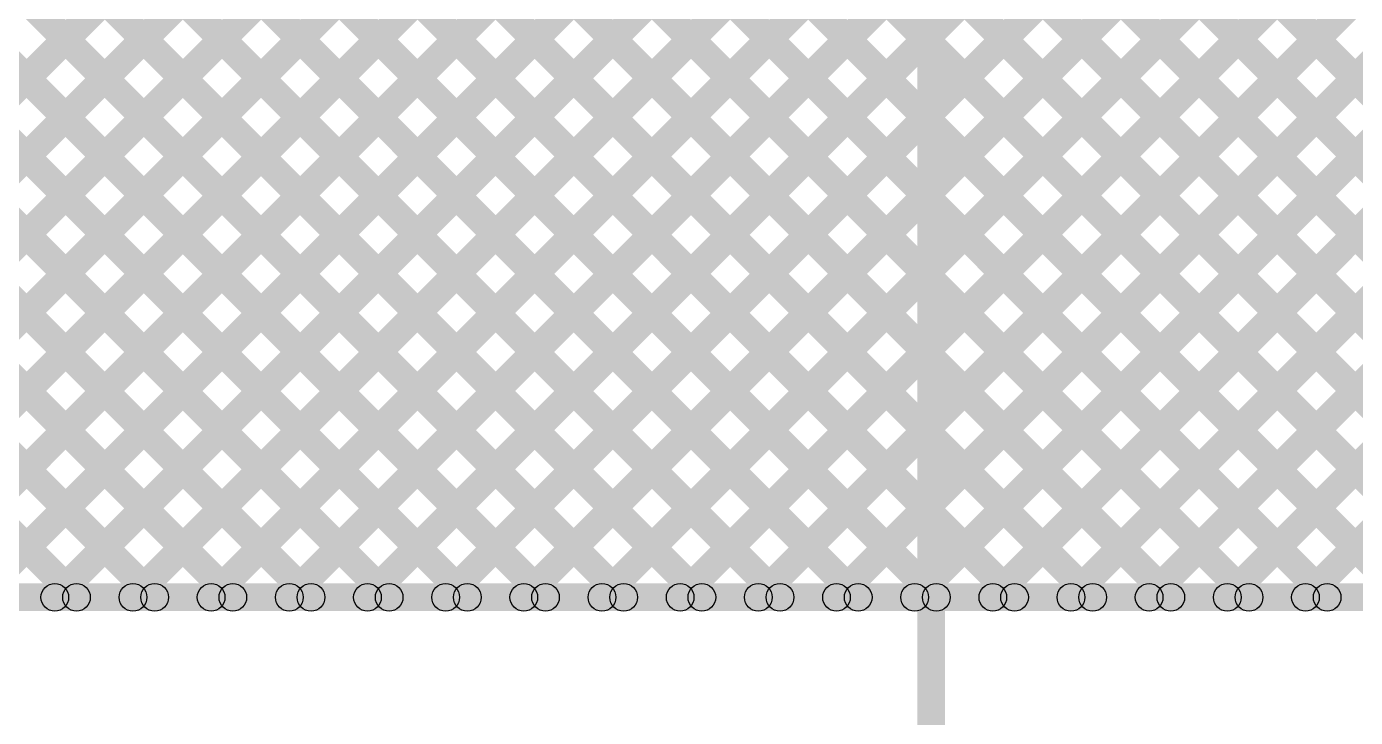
# Model space of a CAD drawing. Header units: millimetres. Extents: x -0.22 to 4.11, y -0.25 to 2.01.
# Drawn here: x 1.8817 to 2.3625, y 0.1666 to 0.4166 of the extents above; entities that cross this region are included whole.
import ezdxf

# ---------------------------------------------------------------- set-up
doc = ezdxf.new("R2010")
doc.units = ezdxf.units.MM
doc.header["$MEASUREMENT"] = 0
for name, color, linetype in [('BottomLayer', 5, 'Continuous'), ('Mechanical1', 6, 'Continuous'), ('TopLayer', 1, 'Continuous')]:
    doc.layers.add(name, color=color, linetype=linetype)

msp = doc.modelspace()

# ---------------------------------------------------------------- hatches: boundary and pattern name
at = {"layer": 'BottomLayer'}
for points in [[(1.9237, 0.20652), (1.91663, 0.21359), (3.45028, 1.74723), (3.45735, 1.74016)], [(1.9237, 0.20652), (1.91663, 0.21359), (3.45028, 1.74723), (3.45735, 1.74016)], [(1.95199, 0.20652), (1.94492, 0.21359), (3.47855, 1.74722), (3.48562, 1.74015)], [(1.95199, 0.20652), (1.94492, 0.21359), (3.47855, 1.74722), (3.48562, 1.74015)], [(1.98027, 0.20652), (1.9732, 0.21359), (3.50681, 1.7472), (3.51389, 1.74013)], [(1.98027, 0.20652), (1.9732, 0.21359), (3.50681, 1.7472), (3.51389, 1.74013)], [(2.00856, 0.20652), (2.00149, 0.21359), (3.53508, 1.74719), (3.54216, 1.74012)], [(2.00856, 0.20652), (2.00149, 0.21359), (3.53508, 1.74719), (3.54216, 1.74012)], [(2.03684, 0.20652), (2.02977, 0.21359), (3.56335, 1.74718), (3.57042, 1.7401)], [(2.03684, 0.20652), (2.02977, 0.21359), (3.56335, 1.74718), (3.57042, 1.7401)], [(2.06513, 0.20652), (2.05805, 0.21359), (3.59162, 1.74716), (3.59869, 1.74009)], [(2.06513, 0.20652), (2.05805, 0.21359), (3.59162, 1.74716), (3.59869, 1.74009)], [(2.09341, 0.20652), (2.08634, 0.21359), (3.61989, 1.74715), (3.62696, 1.74007)], [(2.09341, 0.20652), (2.08634, 0.21359), (3.61989, 1.74715), (3.62696, 1.74007)], [(2.12169, 0.20652), (2.11462, 0.21359), (3.64816, 1.74713), (3.65523, 1.74006)], [(2.12169, 0.20652), (2.11462, 0.21359), (3.64816, 1.74713), (3.65523, 1.74006)], [(2.14998, 0.20652), (2.14291, 0.21359), (3.67643, 1.74712), (3.6835, 1.74005)], [(2.14998, 0.20652), (2.14291, 0.21359), (3.67643, 1.74712), (3.6835, 1.74005)], [(2.17826, 0.20652), (2.17119, 0.21359), (3.7047, 1.7471), (3.71177, 1.74003)], [(2.17826, 0.20652), (2.17119, 0.21359), (3.7047, 1.7471), (3.71177, 1.74003)], [(2.20655, 0.20652), (2.19948, 0.21359), (3.72238, 1.7365), (3.72946, 1.72943)], [(2.20655, 0.20652), (2.19948, 0.21359), (3.72238, 1.7365), (3.72946, 1.72943)], [(2.23483, 0.20652), (2.22776, 0.21359), (3.73107, 1.7169), (3.73814, 1.70983)], [(2.23483, 0.20652), (2.22776, 0.21359), (3.73107, 1.7169), (3.73814, 1.70983)], [(2.26312, 0.20652), (2.25605, 0.21359), (3.74338, 1.70092), (3.75045, 1.69385)], [(2.26312, 0.20652), (2.25605, 0.21359), (3.74338, 1.70092), (3.75045, 1.69385)], [(2.2914, 0.20652), (2.28433, 0.21359), (3.75898, 1.68825), (3.76606, 1.68118)], [(2.2914, 0.20652), (2.28433, 0.21359), (3.75898, 1.68825), (3.76606, 1.68118)], [(2.31968, 0.20652), (2.31261, 0.21359), (3.77815, 1.67913), (3.78522, 1.67206)], [(2.31968, 0.20652), (2.31261, 0.21359), (3.77815, 1.67913), (3.78522, 1.67206)], [(2.34797, 0.20652), (2.3409, 0.21359), (3.791, 1.66369), (3.79807, 1.65662)], [(2.34797, 0.20652), (2.3409, 0.21359), (3.791, 1.66369), (3.79807, 1.65662)], [(1.57277, 0.52995), (1.57984, 0.53703), (1.90327, 0.21359), (1.8962, 0.20652)], [(1.57277, 0.52995), (1.57984, 0.53703), (1.90327, 0.21359), (1.8962, 0.20652)], [(1.60105, 0.52995), (1.60812, 0.53703), (1.93155, 0.21359), (1.92448, 0.20652)], [(1.60105, 0.52995), (1.60812, 0.53703), (1.93155, 0.21359), (1.92448, 0.20652)], [(1.62933, 0.52995), (1.63641, 0.53703), (1.95984, 0.21359), (1.95277, 0.20652)], [(1.62933, 0.52995), (1.63641, 0.53703), (1.95984, 0.21359), (1.95277, 0.20652)], [(1.65762, 0.52995), (1.66469, 0.53703), (1.98812, 0.21359), (1.98105, 0.20652)], [(1.65762, 0.52995), (1.66469, 0.53703), (1.98812, 0.21359), (1.98105, 0.20652)], [(1.6859, 0.52995), (1.69297, 0.53703), (2.01641, 0.21359), (2.00934, 0.20652)], [(1.6859, 0.52995), (1.69297, 0.53703), (2.01641, 0.21359), (2.00934, 0.20652)], [(1.69743, 0.20652), (1.69036, 0.21359), (2.01379, 0.53703), (2.02086, 0.52995)], [(1.69743, 0.20652), (1.69036, 0.21359), (2.01379, 0.53703), (2.02086, 0.52995)], [(1.71419, 0.52995), (1.72126, 0.53703), (2.04469, 0.21359), (2.03762, 0.20652)], [(1.71419, 0.52995), (1.72126, 0.53703), (2.04469, 0.21359), (2.03762, 0.20652)], [(1.72571, 0.20652), (1.71864, 0.21359), (2.04208, 0.53703), (2.04915, 0.52995)], [(1.72571, 0.20652), (1.71864, 0.21359), (2.04208, 0.53703), (2.04915, 0.52995)], [(1.74247, 0.52995), (1.74954, 0.53703), (2.07298, 0.21359), (2.0659, 0.20652)], [(1.74247, 0.52995), (1.74954, 0.53703), (2.07298, 0.21359), (2.0659, 0.20652)], [(1.754, 0.20652), (1.74693, 0.21359), (2.07036, 0.53703), (2.07743, 0.52995)], [(1.754, 0.20652), (1.74693, 0.21359), (2.07036, 0.53703), (2.07743, 0.52995)], [(1.77076, 0.52995), (1.77783, 0.53703), (2.10126, 0.21359), (2.09419, 0.20652)], [(1.77076, 0.52995), (1.77783, 0.53703), (2.10126, 0.21359), (2.09419, 0.20652)], [(1.78228, 0.20652), (1.77521, 0.21359), (2.09865, 0.53703), (2.10572, 0.52995)], [(1.78228, 0.20652), (1.77521, 0.21359), (2.09865, 0.53703), (2.10572, 0.52995)], [(1.79904, 0.52995), (1.80611, 0.53703), (2.12954, 0.21359), (2.12247, 0.20652)], [(1.79904, 0.52995), (1.80611, 0.53703), (2.12954, 0.21359), (2.12247, 0.20652)], [(1.81057, 0.20652), (1.8035, 0.21359), (2.12693, 0.53703), (2.134, 0.52995)], [(1.81057, 0.20652), (1.8035, 0.21359), (2.12693, 0.53703), (2.134, 0.52995)], [(1.82732, 0.52995), (1.8344, 0.53703), (2.15783, 0.21359), (2.15076, 0.20652)], [(1.82732, 0.52995), (1.8344, 0.53703), (2.15783, 0.21359), (2.15076, 0.20652)], [(1.83885, 0.20652), (1.83178, 0.21359), (2.15521, 0.53703), (2.16228, 0.52995)], [(1.83885, 0.20652), (1.83178, 0.21359), (2.15521, 0.53703), (2.16228, 0.52995)], [(1.85561, 0.52995), (1.86268, 0.53703), (2.18611, 0.21359), (2.17904, 0.20652)], [(1.85561, 0.52995), (1.86268, 0.53703), (2.18611, 0.21359), (2.17904, 0.20652)], [(1.86714, 0.20652), (1.86006, 0.21359), (2.1835, 0.53703), (2.19057, 0.52995)], [(1.86714, 0.20652), (1.86006, 0.21359), (2.1835, 0.53703), (2.19057, 0.52995)], [(1.88389, 0.52995), (1.89096, 0.53703), (2.2144, 0.21359), (2.20733, 0.20652)], [(1.88389, 0.52995), (1.89096, 0.53703), (2.2144, 0.21359), (2.20733, 0.20652)], [(1.89542, 0.20652), (1.88835, 0.21359), (2.21178, 0.53703), (2.21885, 0.52995)], [(1.89542, 0.20652), (1.88835, 0.21359), (2.21178, 0.53703), (2.21885, 0.52995)], [(1.91218, 0.52995), (1.91925, 0.53703), (2.24268, 0.21359), (2.23561, 0.20652)], [(1.91218, 0.52995), (1.91925, 0.53703), (2.24268, 0.21359), (2.23561, 0.20652)], [(1.94046, 0.52995), (1.94753, 0.53703), (2.27097, 0.21359), (2.26389, 0.20652)], [(1.94046, 0.52995), (1.94753, 0.53703), (2.27097, 0.21359), (2.26389, 0.20652)], [(1.96875, 0.52995), (1.97582, 0.53703), (2.29925, 0.21359), (2.29218, 0.20652)], [(1.96875, 0.52995), (1.97582, 0.53703), (2.29925, 0.21359), (2.29218, 0.20652)], [(1.99703, 0.52995), (2.0041, 0.53703), (2.32753, 0.21359), (2.32046, 0.20652)], [(1.99703, 0.52995), (2.0041, 0.53703), (2.32753, 0.21359), (2.32046, 0.20652)], [(2.02531, 0.52995), (2.03239, 0.53703), (2.35582, 0.21359), (2.34875, 0.20652)], [(2.02531, 0.52995), (2.03239, 0.53703), (2.35582, 0.21359), (2.34875, 0.20652)], [(2.0536, 0.52995), (2.06067, 0.53703), (2.3841, 0.21359), (2.37703, 0.20652)], [(2.0536, 0.52995), (2.06067, 0.53703), (2.3841, 0.21359), (2.37703, 0.20652)], [(2.08188, 0.52995), (2.08895, 0.53703), (2.41239, 0.21359), (2.40532, 0.20652)], [(2.08188, 0.52995), (2.08895, 0.53703), (2.41239, 0.21359), (2.40532, 0.20652)], [(2.11017, 0.52995), (2.11724, 0.53703), (2.44067, 0.21359), (2.4336, 0.20652)], [(2.11017, 0.52995), (2.11724, 0.53703), (2.44067, 0.21359), (2.4336, 0.20652)], [(2.13845, 0.52995), (2.14552, 0.53703), (2.46896, 0.21359), (2.46188, 0.20652)], [(2.13845, 0.52995), (2.14552, 0.53703), (2.46896, 0.21359), (2.46188, 0.20652)], [(2.16674, 0.52995), (2.17381, 0.53703), (2.49724, 0.21359), (2.49017, 0.20652)], [(2.16674, 0.52995), (2.17381, 0.53703), (2.49724, 0.21359), (2.49017, 0.20652)], [(2.19502, 0.52995), (2.20209, 0.53703), (2.52552, 0.21359), (2.51845, 0.20652)], [(2.19502, 0.52995), (2.20209, 0.53703), (2.52552, 0.21359), (2.51845, 0.20652)], [(2.2233, 0.52995), (2.23038, 0.53703), (2.55381, 0.21359), (2.54674, 0.20652)], [(2.2233, 0.52995), (2.23038, 0.53703), (2.55381, 0.21359), (2.54674, 0.20652)], [(1.11853, 0.20506), (1.11853, 0.21506), (2.69453, 0.21506), (2.69453, 0.20506)], [(1.11853, 0.20506), (1.11853, 0.21506), (2.69453, 0.21506), (2.69453, 0.20506)]]:
    msp.add_hatch(color=5, dxfattribs=at).paths.add_polyline_path(points)
h = msp.add_hatch(color=5, dxfattribs=at)
edge = h.paths.add_edge_path()
edge.add_arc((1.89188, 0.21006), 0.005, 0, 360)
h = msp.add_hatch(color=5, dxfattribs=at)
edge = h.paths.add_edge_path()
edge.add_arc((1.89188, 0.21006), 0.005, 0, 360)
h = msp.add_hatch(color=5, dxfattribs=at)
edge = h.paths.add_edge_path()
edge.add_arc((1.89973, 0.21006), 0.005, 0, 360)
h = msp.add_hatch(color=5, dxfattribs=at)
edge = h.paths.add_edge_path()
edge.add_arc((1.89973, 0.21006), 0.005, 0, 360)
h = msp.add_hatch(color=5, dxfattribs=at)
edge = h.paths.add_edge_path()
edge.add_arc((1.92017, 0.21006), 0.005, 0, 360)
h = msp.add_hatch(color=5, dxfattribs=at)
edge = h.paths.add_edge_path()
edge.add_arc((1.92017, 0.21006), 0.005, 0, 360)
h = msp.add_hatch(color=5, dxfattribs=at)
edge = h.paths.add_edge_path()
edge.add_arc((1.92802, 0.21006), 0.005, 0, 360)
h = msp.add_hatch(color=5, dxfattribs=at)
edge = h.paths.add_edge_path()
edge.add_arc((1.92802, 0.21006), 0.005, 0, 360)
h = msp.add_hatch(color=5, dxfattribs=at)
edge = h.paths.add_edge_path()
edge.add_arc((1.94845, 0.21006), 0.005, 0, 360)
h = msp.add_hatch(color=5, dxfattribs=at)
edge = h.paths.add_edge_path()
edge.add_arc((1.94845, 0.21006), 0.005, 0, 360)
h = msp.add_hatch(color=5, dxfattribs=at)
edge = h.paths.add_edge_path()
edge.add_arc((1.9563, 0.21006), 0.005, 0, 360)
h = msp.add_hatch(color=5, dxfattribs=at)
edge = h.paths.add_edge_path()
edge.add_arc((1.9563, 0.21006), 0.005, 0, 360)
h = msp.add_hatch(color=5, dxfattribs=at)
edge = h.paths.add_edge_path()
edge.add_arc((1.97674, 0.21006), 0.005, 0, 360)
h = msp.add_hatch(color=5, dxfattribs=at)
edge = h.paths.add_edge_path()
edge.add_arc((1.97674, 0.21006), 0.005, 0, 360)
h = msp.add_hatch(color=5, dxfattribs=at)
edge = h.paths.add_edge_path()
edge.add_arc((1.98459, 0.21006), 0.005, 0, 360)
h = msp.add_hatch(color=5, dxfattribs=at)
edge = h.paths.add_edge_path()
edge.add_arc((1.98459, 0.21006), 0.005, 0, 360)
h = msp.add_hatch(color=5, dxfattribs=at)
edge = h.paths.add_edge_path()
edge.add_arc((2.00502, 0.21006), 0.005, 0, 360)
h = msp.add_hatch(color=5, dxfattribs=at)
edge = h.paths.add_edge_path()
edge.add_arc((2.00502, 0.21006), 0.005, 0, 360)
h = msp.add_hatch(color=5, dxfattribs=at)
edge = h.paths.add_edge_path()
edge.add_arc((2.01287, 0.21006), 0.005, 0, 360)
h = msp.add_hatch(color=5, dxfattribs=at)
edge = h.paths.add_edge_path()
edge.add_arc((2.01287, 0.21006), 0.005, 0, 360)
h = msp.add_hatch(color=5, dxfattribs=at)
edge = h.paths.add_edge_path()
edge.add_arc((2.03331, 0.21006), 0.005, 0, 360)
h = msp.add_hatch(color=5, dxfattribs=at)
edge = h.paths.add_edge_path()
edge.add_arc((2.03331, 0.21006), 0.005, 0, 360)
h = msp.add_hatch(color=5, dxfattribs=at)
edge = h.paths.add_edge_path()
edge.add_arc((2.04116, 0.21006), 0.005, 0, 360)
h = msp.add_hatch(color=5, dxfattribs=at)
edge = h.paths.add_edge_path()
edge.add_arc((2.04116, 0.21006), 0.005, 0, 360)
h = msp.add_hatch(color=5, dxfattribs=at)
edge = h.paths.add_edge_path()
edge.add_arc((2.06159, 0.21006), 0.005, 0, 360)
h = msp.add_hatch(color=5, dxfattribs=at)
edge = h.paths.add_edge_path()
edge.add_arc((2.06159, 0.21006), 0.005, 0, 360)
h = msp.add_hatch(color=5, dxfattribs=at)
edge = h.paths.add_edge_path()
edge.add_arc((2.06944, 0.21006), 0.005, 0, 360)
h = msp.add_hatch(color=5, dxfattribs=at)
edge = h.paths.add_edge_path()
edge.add_arc((2.06944, 0.21006), 0.005, 0, 360)
h = msp.add_hatch(color=5, dxfattribs=at)
edge = h.paths.add_edge_path()
edge.add_arc((2.08987, 0.21006), 0.005, 0, 360)
h = msp.add_hatch(color=5, dxfattribs=at)
edge = h.paths.add_edge_path()
edge.add_arc((2.08987, 0.21006), 0.005, 0, 360)
h = msp.add_hatch(color=5, dxfattribs=at)
edge = h.paths.add_edge_path()
edge.add_arc((2.09772, 0.21006), 0.005, 0, 360)
h = msp.add_hatch(color=5, dxfattribs=at)
edge = h.paths.add_edge_path()
edge.add_arc((2.09772, 0.21006), 0.005, 0, 360)
h = msp.add_hatch(color=5, dxfattribs=at)
edge = h.paths.add_edge_path()
edge.add_arc((2.11816, 0.21006), 0.005, 0, 360)
h = msp.add_hatch(color=5, dxfattribs=at)
edge = h.paths.add_edge_path()
edge.add_arc((2.11816, 0.21006), 0.005, 0, 360)
h = msp.add_hatch(color=5, dxfattribs=at)
edge = h.paths.add_edge_path()
edge.add_arc((2.12601, 0.21006), 0.005, 0, 360)
h = msp.add_hatch(color=5, dxfattribs=at)
edge = h.paths.add_edge_path()
edge.add_arc((2.12601, 0.21006), 0.005, 0, 360)
h = msp.add_hatch(color=5, dxfattribs=at)
edge = h.paths.add_edge_path()
edge.add_arc((2.14644, 0.21006), 0.005, 0, 360)
h = msp.add_hatch(color=5, dxfattribs=at)
edge = h.paths.add_edge_path()
edge.add_arc((2.14644, 0.21006), 0.005, 0, 360)
h = msp.add_hatch(color=5, dxfattribs=at)
edge = h.paths.add_edge_path()
edge.add_arc((2.15429, 0.21006), 0.005, 0, 360)
h = msp.add_hatch(color=5, dxfattribs=at)
edge = h.paths.add_edge_path()
edge.add_arc((2.15429, 0.21006), 0.005, 0, 360)
h = msp.add_hatch(color=5, dxfattribs=at)
edge = h.paths.add_edge_path()
edge.add_arc((2.17473, 0.21006), 0.005, 0, 360)
h = msp.add_hatch(color=5, dxfattribs=at)
edge = h.paths.add_edge_path()
edge.add_arc((2.17473, 0.21006), 0.005, 0, 360)
h = msp.add_hatch(color=5, dxfattribs=at)
edge = h.paths.add_edge_path()
edge.add_arc((2.18258, 0.21006), 0.005, 0, 360)
h = msp.add_hatch(color=5, dxfattribs=at)
edge = h.paths.add_edge_path()
edge.add_arc((2.18258, 0.21006), 0.005, 0, 360)
h = msp.add_hatch(color=5, dxfattribs=at)
edge = h.paths.add_edge_path()
edge.add_arc((2.20301, 0.21006), 0.005, 0, 360)
h = msp.add_hatch(color=5, dxfattribs=at)
edge = h.paths.add_edge_path()
edge.add_arc((2.20301, 0.21006), 0.005, 0, 360)
h = msp.add_hatch(color=5, dxfattribs=at)
edge = h.paths.add_edge_path()
edge.add_arc((2.21086, 0.21006), 0.005, 0, 360)
h = msp.add_hatch(color=5, dxfattribs=at)
edge = h.paths.add_edge_path()
edge.add_arc((2.21086, 0.21006), 0.005, 0, 360)
h = msp.add_hatch(color=5, dxfattribs=at)
edge = h.paths.add_edge_path()
edge.add_arc((2.2313, 0.21006), 0.005, 0, 360)
h = msp.add_hatch(color=5, dxfattribs=at)
edge = h.paths.add_edge_path()
edge.add_arc((2.2313, 0.21006), 0.005, 0, 360)
h = msp.add_hatch(color=5, dxfattribs=at)
edge = h.paths.add_edge_path()
edge.add_arc((2.23915, 0.21006), 0.005, 0, 360)
h = msp.add_hatch(color=5, dxfattribs=at)
edge = h.paths.add_edge_path()
edge.add_arc((2.23915, 0.21006), 0.005, 0, 360)
h = msp.add_hatch(color=5, dxfattribs=at)
edge = h.paths.add_edge_path()
edge.add_arc((2.25958, 0.21006), 0.005, 0, 360)
h = msp.add_hatch(color=5, dxfattribs=at)
edge = h.paths.add_edge_path()
edge.add_arc((2.25958, 0.21006), 0.005, 0, 360)
h = msp.add_hatch(color=5, dxfattribs=at)
edge = h.paths.add_edge_path()
edge.add_arc((2.26743, 0.21006), 0.005, 0, 360)
h = msp.add_hatch(color=5, dxfattribs=at)
edge = h.paths.add_edge_path()
edge.add_arc((2.26743, 0.21006), 0.005, 0, 360)
h = msp.add_hatch(color=5, dxfattribs=at)
edge = h.paths.add_edge_path()
edge.add_arc((2.28786, 0.21006), 0.005, 0, 360)
h = msp.add_hatch(color=5, dxfattribs=at)
edge = h.paths.add_edge_path()
edge.add_arc((2.28786, 0.21006), 0.005, 0, 360)
h = msp.add_hatch(color=5, dxfattribs=at)
edge = h.paths.add_edge_path()
edge.add_arc((2.29571, 0.21006), 0.005, 0, 360)
h = msp.add_hatch(color=5, dxfattribs=at)
edge = h.paths.add_edge_path()
edge.add_arc((2.29571, 0.21006), 0.005, 0, 360)
h = msp.add_hatch(color=5, dxfattribs=at)
edge = h.paths.add_edge_path()
edge.add_arc((2.31615, 0.21006), 0.005, 0, 360)
h = msp.add_hatch(color=5, dxfattribs=at)
edge = h.paths.add_edge_path()
edge.add_arc((2.31615, 0.21006), 0.005, 0, 360)
h = msp.add_hatch(color=5, dxfattribs=at)
edge = h.paths.add_edge_path()
edge.add_arc((2.324, 0.21006), 0.005, 0, 360)
h = msp.add_hatch(color=5, dxfattribs=at)
edge = h.paths.add_edge_path()
edge.add_arc((2.324, 0.21006), 0.005, 0, 360)
h = msp.add_hatch(color=5, dxfattribs=at)
edge = h.paths.add_edge_path()
edge.add_arc((2.34443, 0.21006), 0.005, 0, 360)
h = msp.add_hatch(color=5, dxfattribs=at)
edge = h.paths.add_edge_path()
edge.add_arc((2.34443, 0.21006), 0.005, 0, 360)
h = msp.add_hatch(color=5, dxfattribs=at)
edge = h.paths.add_edge_path()
edge.add_arc((2.35228, 0.21006), 0.005, 0, 360)
h = msp.add_hatch(color=5, dxfattribs=at)
edge = h.paths.add_edge_path()
edge.add_arc((2.35228, 0.21006), 0.005, 0, 360)
at = {"layer": 'Mechanical1'}
msp.add_hatch(color=6, dxfattribs=at).paths.add_polyline_path([(2.21401, 0.11102), (2.20401, 0.11102), (2.20401, 0.70157), (2.21401, 0.70157)])
at = {"layer": 'TopLayer'}
for points in [[(1.481, 0.848), (1.48807, 0.85507), (2.12954, 0.21359), (2.12247, 0.20652)], [(1.481, 0.848), (1.48807, 0.85507), (2.12954, 0.21359), (2.12247, 0.20652)], [(1.481, 0.81971), (1.48807, 0.82678), (2.10126, 0.21359), (2.09419, 0.20652)], [(1.481, 0.81971), (1.48807, 0.82678), (2.10126, 0.21359), (2.09419, 0.20652)], [(1.481, 0.79143), (1.48807, 0.7985), (2.07298, 0.21359), (2.0659, 0.20652)], [(1.481, 0.79143), (1.48807, 0.7985), (2.07298, 0.21359), (2.0659, 0.20652)], [(1.6779, 0.79251), (1.68497, 0.79959), (2.27097, 0.21359), (2.26389, 0.20652)], [(1.6779, 0.79251), (1.68497, 0.79959), (2.27097, 0.21359), (2.26389, 0.20652)], [(1.481, 0.76314), (1.48807, 0.77022), (2.04469, 0.21359), (2.03762, 0.20652)], [(1.481, 0.76314), (1.48807, 0.77022), (2.04469, 0.21359), (2.03762, 0.20652)], [(1.6779, 0.76423), (1.68497, 0.7713), (2.24268, 0.21359), (2.23561, 0.20652)], [(1.6779, 0.76423), (1.68497, 0.7713), (2.24268, 0.21359), (2.23561, 0.20652)], [(1.481, 0.73486), (1.48807, 0.74193), (2.01641, 0.21359), (2.00934, 0.20652)], [(1.481, 0.73486), (1.48807, 0.74193), (2.01641, 0.21359), (2.00934, 0.20652)], [(1.67637, 0.73748), (1.68344, 0.74455), (2.2144, 0.21359), (2.20733, 0.20652)], [(1.67637, 0.73748), (1.68344, 0.74455), (2.2144, 0.21359), (2.20733, 0.20652)], [(1.66441, 0.72115), (1.67148, 0.72822), (2.18611, 0.21359), (2.17904, 0.20652)], [(1.66441, 0.72115), (1.67148, 0.72822), (2.18611, 0.21359), (2.17904, 0.20652)], [(1.64175, 0.71553), (1.64882, 0.7226), (2.15783, 0.21359), (2.15076, 0.20652)], [(1.64175, 0.71553), (1.64882, 0.7226), (2.15783, 0.21359), (2.15076, 0.20652)], [(1.481, 0.70658), (1.48807, 0.71365), (1.98812, 0.21359), (1.98105, 0.20652)], [(1.481, 0.70658), (1.48807, 0.71365), (1.98812, 0.21359), (1.98105, 0.20652)], [(1.481, 0.67829), (1.48807, 0.68536), (1.95984, 0.21359), (1.95277, 0.20652)], [(1.481, 0.67829), (1.48807, 0.68536), (1.95984, 0.21359), (1.95277, 0.20652)], [(1.69743, 0.20652), (1.69036, 0.21359), (2.12699, 0.65022), (2.13406, 0.64315)], [(1.69743, 0.20652), (1.69036, 0.21359), (2.12699, 0.65022), (2.13406, 0.64315)], [(1.72571, 0.20652), (1.71864, 0.21359), (2.15527, 0.65022), (2.16234, 0.64315)], [(1.72571, 0.20652), (1.71864, 0.21359), (2.15527, 0.65022), (2.16234, 0.64315)], [(1.754, 0.20652), (1.74693, 0.21359), (2.18356, 0.65022), (2.19063, 0.64315)], [(1.754, 0.20652), (1.74693, 0.21359), (2.18356, 0.65022), (2.19063, 0.64315)], [(1.85472, 0.64398), (1.8618, 0.65105), (2.29925, 0.21359), (2.29218, 0.20652)], [(1.85472, 0.64398), (1.8618, 0.65105), (2.29925, 0.21359), (2.29218, 0.20652)], [(1.88383, 0.64315), (1.89091, 0.65022), (2.32753, 0.21359), (2.32046, 0.20652)], [(1.88383, 0.64315), (1.89091, 0.65022), (2.32753, 0.21359), (2.32046, 0.20652)], [(1.91212, 0.64315), (1.91919, 0.65022), (2.35582, 0.21359), (2.34875, 0.20652)], [(1.91212, 0.64315), (1.91919, 0.65022), (2.35582, 0.21359), (2.34875, 0.20652)], [(1.9404, 0.64315), (1.94747, 0.65022), (2.3841, 0.21359), (2.37703, 0.20652)], [(1.9404, 0.64315), (1.94747, 0.65022), (2.3841, 0.21359), (2.37703, 0.20652)], [(1.96869, 0.64315), (1.97576, 0.65022), (2.41239, 0.21359), (2.40532, 0.20652)], [(1.96869, 0.64315), (1.97576, 0.65022), (2.41239, 0.21359), (2.40532, 0.20652)], [(1.99697, 0.64315), (2.00404, 0.65022), (2.44067, 0.21359), (2.4336, 0.20652)], [(1.99697, 0.64315), (2.00404, 0.65022), (2.44067, 0.21359), (2.4336, 0.20652)], [(2.02526, 0.64315), (2.03233, 0.65022), (2.46896, 0.21359), (2.46188, 0.20652)], [(2.02526, 0.64315), (2.03233, 0.65022), (2.46896, 0.21359), (2.46188, 0.20652)], [(2.05354, 0.64315), (2.06061, 0.65022), (2.49724, 0.21359), (2.49017, 0.20652)], [(2.05354, 0.64315), (2.06061, 0.65022), (2.49724, 0.21359), (2.49017, 0.20652)], [(2.08182, 0.64315), (2.0889, 0.65022), (2.52552, 0.21359), (2.51845, 0.20652)], [(2.08182, 0.64315), (2.0889, 0.65022), (2.52552, 0.21359), (2.51845, 0.20652)], [(1.52988, 0.60112), (1.53695, 0.6082), (1.93155, 0.21359), (1.92448, 0.20652)], [(1.52988, 0.60112), (1.53695, 0.6082), (1.93155, 0.21359), (1.92448, 0.20652)], [(1.78228, 0.20652), (1.77521, 0.21359), (2.1653, 0.60368), (2.17237, 0.59661)], [(1.78228, 0.20652), (1.77521, 0.21359), (2.1653, 0.60368), (2.17237, 0.59661)], [(1.52644, 0.57628), (1.53351, 0.58335), (1.90327, 0.21359), (1.8962, 0.20652)], [(1.52644, 0.57628), (1.53351, 0.58335), (1.90327, 0.21359), (1.8962, 0.20652)], [(1.81057, 0.20652), (1.8035, 0.21359), (2.17487, 0.58496), (2.18194, 0.57789)], [(1.81057, 0.20652), (1.8035, 0.21359), (2.17487, 0.58496), (2.18194, 0.57789)], [(2.178, 0.57526), (2.18507, 0.58233), (2.55381, 0.21359), (2.54674, 0.20652)], [(2.178, 0.57526), (2.18507, 0.58233), (2.55381, 0.21359), (2.54674, 0.20652)], [(1.83885, 0.20652), (1.83178, 0.21359), (2.19438, 0.57619), (2.20145, 0.56912)], [(1.83885, 0.20652), (1.83178, 0.21359), (2.19438, 0.57619), (2.20145, 0.56912)], [(1.86714, 0.20652), (1.86006, 0.21359), (2.22255, 0.57608), (2.22962, 0.56901)], [(1.86714, 0.20652), (1.86006, 0.21359), (2.22255, 0.57608), (2.22962, 0.56901)], [(1.89542, 0.20652), (1.88835, 0.21359), (2.25084, 0.57608), (2.25791, 0.56901)], [(1.89542, 0.20652), (1.88835, 0.21359), (2.25084, 0.57608), (2.25791, 0.56901)], [(1.9237, 0.20652), (1.91663, 0.21359), (2.27912, 0.57608), (2.28619, 0.56901)], [(1.9237, 0.20652), (1.91663, 0.21359), (2.27912, 0.57608), (2.28619, 0.56901)], [(1.95199, 0.20652), (1.94492, 0.21359), (2.30741, 0.57608), (2.31448, 0.56901)], [(1.95199, 0.20652), (1.94492, 0.21359), (2.30741, 0.57608), (2.31448, 0.56901)], [(1.98027, 0.20652), (1.9732, 0.21359), (2.33569, 0.57608), (2.34276, 0.56901)], [(1.98027, 0.20652), (1.9732, 0.21359), (2.33569, 0.57608), (2.34276, 0.56901)], [(2.00856, 0.20652), (2.00149, 0.21359), (2.36397, 0.57608), (2.37105, 0.56901)], [(2.00856, 0.20652), (2.00149, 0.21359), (2.36397, 0.57608), (2.37105, 0.56901)], [(2.03684, 0.20652), (2.02977, 0.21359), (2.39226, 0.57608), (2.39933, 0.56901)], [(2.03684, 0.20652), (2.02977, 0.21359), (2.39226, 0.57608), (2.39933, 0.56901)], [(2.06513, 0.20652), (2.05805, 0.21359), (2.42054, 0.57608), (2.42761, 0.56901)], [(2.06513, 0.20652), (2.05805, 0.21359), (2.42054, 0.57608), (2.42761, 0.56901)], [(2.09341, 0.20652), (2.08634, 0.21359), (2.44883, 0.57608), (2.4559, 0.56901)], [(2.09341, 0.20652), (2.08634, 0.21359), (2.44883, 0.57608), (2.4559, 0.56901)], [(2.12169, 0.20652), (2.11462, 0.21359), (2.47711, 0.57608), (2.48418, 0.56901)], [(2.12169, 0.20652), (2.11462, 0.21359), (2.47711, 0.57608), (2.48418, 0.56901)], [(2.14998, 0.20652), (2.14291, 0.21359), (2.5054, 0.57608), (2.51247, 0.56901)], [(2.14998, 0.20652), (2.14291, 0.21359), (2.5054, 0.57608), (2.51247, 0.56901)], [(2.17826, 0.20652), (2.17119, 0.21359), (2.53368, 0.57608), (2.54075, 0.56901)], [(2.17826, 0.20652), (2.17119, 0.21359), (2.53368, 0.57608), (2.54075, 0.56901)], [(2.20655, 0.20652), (2.19948, 0.21359), (2.56196, 0.57608), (2.56904, 0.56901)], [(2.20655, 0.20652), (2.19948, 0.21359), (2.56196, 0.57608), (2.56904, 0.56901)], [(2.23483, 0.20652), (2.22776, 0.21359), (2.59025, 0.57608), (2.59732, 0.56901)], [(2.23483, 0.20652), (2.22776, 0.21359), (2.59025, 0.57608), (2.59732, 0.56901)], [(2.26312, 0.20652), (2.25605, 0.21359), (2.61853, 0.57608), (2.6256, 0.56901)], [(2.26312, 0.20652), (2.25605, 0.21359), (2.61853, 0.57608), (2.6256, 0.56901)], [(2.2914, 0.20652), (2.28433, 0.21359), (2.64682, 0.57608), (2.65389, 0.56901)], [(2.2914, 0.20652), (2.28433, 0.21359), (2.64682, 0.57608), (2.65389, 0.56901)], [(2.31968, 0.20652), (2.31261, 0.21359), (2.6751, 0.57608), (2.68217, 0.56901)], [(2.31968, 0.20652), (2.31261, 0.21359), (2.6751, 0.57608), (2.68217, 0.56901)], [(2.34797, 0.20652), (2.3409, 0.21359), (2.70339, 0.57608), (2.71046, 0.56901)], [(2.34797, 0.20652), (2.3409, 0.21359), (2.70339, 0.57608), (2.71046, 0.56901)], [(1.11853, 0.20506), (1.11853, 0.21506), (2.69453, 0.21506), (2.69453, 0.20506)], [(1.11853, 0.20506), (1.11853, 0.21506), (2.69453, 0.21506), (2.69453, 0.20506)]]:
    msp.add_hatch(color=1, dxfattribs=at).paths.add_polyline_path(points)
h = msp.add_hatch(color=1, dxfattribs=at)
edge = h.paths.add_edge_path()
edge.add_arc((1.89188, 0.21006), 0.005, 0, 360)
h = msp.add_hatch(color=1, dxfattribs=at)
edge = h.paths.add_edge_path()
edge.add_arc((1.89188, 0.21006), 0.005, 0, 360)
h = msp.add_hatch(color=1, dxfattribs=at)
edge = h.paths.add_edge_path()
edge.add_arc((1.89973, 0.21006), 0.005, 0, 360)
h = msp.add_hatch(color=1, dxfattribs=at)
edge = h.paths.add_edge_path()
edge.add_arc((1.89973, 0.21006), 0.005, 0, 360)
h = msp.add_hatch(color=1, dxfattribs=at)
edge = h.paths.add_edge_path()
edge.add_arc((1.92017, 0.21006), 0.005, 0, 360)
h = msp.add_hatch(color=1, dxfattribs=at)
edge = h.paths.add_edge_path()
edge.add_arc((1.92017, 0.21006), 0.005, 0, 360)
h = msp.add_hatch(color=1, dxfattribs=at)
edge = h.paths.add_edge_path()
edge.add_arc((1.92802, 0.21006), 0.005, 0, 360)
h = msp.add_hatch(color=1, dxfattribs=at)
edge = h.paths.add_edge_path()
edge.add_arc((1.92802, 0.21006), 0.005, 0, 360)
h = msp.add_hatch(color=1, dxfattribs=at)
edge = h.paths.add_edge_path()
edge.add_arc((1.94845, 0.21006), 0.005, 0, 360)
h = msp.add_hatch(color=1, dxfattribs=at)
edge = h.paths.add_edge_path()
edge.add_arc((1.94845, 0.21006), 0.005, 0, 360)
h = msp.add_hatch(color=1, dxfattribs=at)
edge = h.paths.add_edge_path()
edge.add_arc((1.9563, 0.21006), 0.005, 0, 360)
h = msp.add_hatch(color=1, dxfattribs=at)
edge = h.paths.add_edge_path()
edge.add_arc((1.9563, 0.21006), 0.005, 0, 360)
h = msp.add_hatch(color=1, dxfattribs=at)
edge = h.paths.add_edge_path()
edge.add_arc((1.97674, 0.21006), 0.005, 0, 360)
h = msp.add_hatch(color=1, dxfattribs=at)
edge = h.paths.add_edge_path()
edge.add_arc((1.97674, 0.21006), 0.005, 0, 360)
h = msp.add_hatch(color=1, dxfattribs=at)
edge = h.paths.add_edge_path()
edge.add_arc((1.98459, 0.21006), 0.005, 0, 360)
h = msp.add_hatch(color=1, dxfattribs=at)
edge = h.paths.add_edge_path()
edge.add_arc((1.98459, 0.21006), 0.005, 0, 360)
h = msp.add_hatch(color=1, dxfattribs=at)
edge = h.paths.add_edge_path()
edge.add_arc((2.00502, 0.21006), 0.005, 0, 360)
h = msp.add_hatch(color=1, dxfattribs=at)
edge = h.paths.add_edge_path()
edge.add_arc((2.00502, 0.21006), 0.005, 0, 360)
h = msp.add_hatch(color=1, dxfattribs=at)
edge = h.paths.add_edge_path()
edge.add_arc((2.01287, 0.21006), 0.005, 0, 360)
h = msp.add_hatch(color=1, dxfattribs=at)
edge = h.paths.add_edge_path()
edge.add_arc((2.01287, 0.21006), 0.005, 0, 360)
h = msp.add_hatch(color=1, dxfattribs=at)
edge = h.paths.add_edge_path()
edge.add_arc((2.03331, 0.21006), 0.005, 0, 360)
h = msp.add_hatch(color=1, dxfattribs=at)
edge = h.paths.add_edge_path()
edge.add_arc((2.03331, 0.21006), 0.005, 0, 360)
h = msp.add_hatch(color=1, dxfattribs=at)
edge = h.paths.add_edge_path()
edge.add_arc((2.04116, 0.21006), 0.005, 0, 360)
h = msp.add_hatch(color=1, dxfattribs=at)
edge = h.paths.add_edge_path()
edge.add_arc((2.04116, 0.21006), 0.005, 0, 360)
h = msp.add_hatch(color=1, dxfattribs=at)
edge = h.paths.add_edge_path()
edge.add_arc((2.06159, 0.21006), 0.005, 0, 360)
h = msp.add_hatch(color=1, dxfattribs=at)
edge = h.paths.add_edge_path()
edge.add_arc((2.06159, 0.21006), 0.005, 0, 360)
h = msp.add_hatch(color=1, dxfattribs=at)
edge = h.paths.add_edge_path()
edge.add_arc((2.06944, 0.21006), 0.005, 0, 360)
h = msp.add_hatch(color=1, dxfattribs=at)
edge = h.paths.add_edge_path()
edge.add_arc((2.06944, 0.21006), 0.005, 0, 360)
h = msp.add_hatch(color=1, dxfattribs=at)
edge = h.paths.add_edge_path()
edge.add_arc((2.08987, 0.21006), 0.005, 0, 360)
h = msp.add_hatch(color=1, dxfattribs=at)
edge = h.paths.add_edge_path()
edge.add_arc((2.08987, 0.21006), 0.005, 0, 360)
h = msp.add_hatch(color=1, dxfattribs=at)
edge = h.paths.add_edge_path()
edge.add_arc((2.09772, 0.21006), 0.005, 0, 360)
h = msp.add_hatch(color=1, dxfattribs=at)
edge = h.paths.add_edge_path()
edge.add_arc((2.09772, 0.21006), 0.005, 0, 360)
h = msp.add_hatch(color=1, dxfattribs=at)
edge = h.paths.add_edge_path()
edge.add_arc((2.11816, 0.21006), 0.005, 0, 360)
h = msp.add_hatch(color=1, dxfattribs=at)
edge = h.paths.add_edge_path()
edge.add_arc((2.11816, 0.21006), 0.005, 0, 360)
h = msp.add_hatch(color=1, dxfattribs=at)
edge = h.paths.add_edge_path()
edge.add_arc((2.12601, 0.21006), 0.005, 0, 360)
h = msp.add_hatch(color=1, dxfattribs=at)
edge = h.paths.add_edge_path()
edge.add_arc((2.12601, 0.21006), 0.005, 0, 360)
h = msp.add_hatch(color=1, dxfattribs=at)
edge = h.paths.add_edge_path()
edge.add_arc((2.14644, 0.21006), 0.005, 0, 360)
h = msp.add_hatch(color=1, dxfattribs=at)
edge = h.paths.add_edge_path()
edge.add_arc((2.14644, 0.21006), 0.005, 0, 360)
h = msp.add_hatch(color=1, dxfattribs=at)
edge = h.paths.add_edge_path()
edge.add_arc((2.15429, 0.21006), 0.005, 0, 360)
h = msp.add_hatch(color=1, dxfattribs=at)
edge = h.paths.add_edge_path()
edge.add_arc((2.15429, 0.21006), 0.005, 0, 360)
h = msp.add_hatch(color=1, dxfattribs=at)
edge = h.paths.add_edge_path()
edge.add_arc((2.17473, 0.21006), 0.005, 0, 360)
h = msp.add_hatch(color=1, dxfattribs=at)
edge = h.paths.add_edge_path()
edge.add_arc((2.17473, 0.21006), 0.005, 0, 360)
h = msp.add_hatch(color=1, dxfattribs=at)
edge = h.paths.add_edge_path()
edge.add_arc((2.18258, 0.21006), 0.005, 0, 360)
h = msp.add_hatch(color=1, dxfattribs=at)
edge = h.paths.add_edge_path()
edge.add_arc((2.18258, 0.21006), 0.005, 0, 360)
h = msp.add_hatch(color=1, dxfattribs=at)
edge = h.paths.add_edge_path()
edge.add_arc((2.20301, 0.21006), 0.005, 0, 360)
h = msp.add_hatch(color=1, dxfattribs=at)
edge = h.paths.add_edge_path()
edge.add_arc((2.20301, 0.21006), 0.005, 0, 360)
h = msp.add_hatch(color=1, dxfattribs=at)
edge = h.paths.add_edge_path()
edge.add_arc((2.21086, 0.21006), 0.005, 0, 360)
h = msp.add_hatch(color=1, dxfattribs=at)
edge = h.paths.add_edge_path()
edge.add_arc((2.21086, 0.21006), 0.005, 0, 360)
h = msp.add_hatch(color=1, dxfattribs=at)
edge = h.paths.add_edge_path()
edge.add_arc((2.2313, 0.21006), 0.005, 0, 360)
h = msp.add_hatch(color=1, dxfattribs=at)
edge = h.paths.add_edge_path()
edge.add_arc((2.2313, 0.21006), 0.005, 0, 360)
h = msp.add_hatch(color=1, dxfattribs=at)
edge = h.paths.add_edge_path()
edge.add_arc((2.23915, 0.21006), 0.005, 0, 360)
h = msp.add_hatch(color=1, dxfattribs=at)
edge = h.paths.add_edge_path()
edge.add_arc((2.23915, 0.21006), 0.005, 0, 360)
h = msp.add_hatch(color=1, dxfattribs=at)
edge = h.paths.add_edge_path()
edge.add_arc((2.25958, 0.21006), 0.005, 0, 360)
h = msp.add_hatch(color=1, dxfattribs=at)
edge = h.paths.add_edge_path()
edge.add_arc((2.25958, 0.21006), 0.005, 0, 360)
h = msp.add_hatch(color=1, dxfattribs=at)
edge = h.paths.add_edge_path()
edge.add_arc((2.26743, 0.21006), 0.005, 0, 360)
h = msp.add_hatch(color=1, dxfattribs=at)
edge = h.paths.add_edge_path()
edge.add_arc((2.26743, 0.21006), 0.005, 0, 360)
h = msp.add_hatch(color=1, dxfattribs=at)
edge = h.paths.add_edge_path()
edge.add_arc((2.28786, 0.21006), 0.005, 0, 360)
h = msp.add_hatch(color=1, dxfattribs=at)
edge = h.paths.add_edge_path()
edge.add_arc((2.28786, 0.21006), 0.005, 0, 360)
h = msp.add_hatch(color=1, dxfattribs=at)
edge = h.paths.add_edge_path()
edge.add_arc((2.29571, 0.21006), 0.005, 0, 360)
h = msp.add_hatch(color=1, dxfattribs=at)
edge = h.paths.add_edge_path()
edge.add_arc((2.29571, 0.21006), 0.005, 0, 360)
h = msp.add_hatch(color=1, dxfattribs=at)
edge = h.paths.add_edge_path()
edge.add_arc((2.31615, 0.21006), 0.005, 0, 360)
h = msp.add_hatch(color=1, dxfattribs=at)
edge = h.paths.add_edge_path()
edge.add_arc((2.31615, 0.21006), 0.005, 0, 360)
h = msp.add_hatch(color=1, dxfattribs=at)
edge = h.paths.add_edge_path()
edge.add_arc((2.324, 0.21006), 0.005, 0, 360)
h = msp.add_hatch(color=1, dxfattribs=at)
edge = h.paths.add_edge_path()
edge.add_arc((2.324, 0.21006), 0.005, 0, 360)
h = msp.add_hatch(color=1, dxfattribs=at)
edge = h.paths.add_edge_path()
edge.add_arc((2.34443, 0.21006), 0.005, 0, 360)
h = msp.add_hatch(color=1, dxfattribs=at)
edge = h.paths.add_edge_path()
edge.add_arc((2.34443, 0.21006), 0.005, 0, 360)
h = msp.add_hatch(color=1, dxfattribs=at)
edge = h.paths.add_edge_path()
edge.add_arc((2.35228, 0.21006), 0.005, 0, 360)
h = msp.add_hatch(color=1, dxfattribs=at)
edge = h.paths.add_edge_path()
edge.add_arc((2.35228, 0.21006), 0.005, 0, 360)

# ---------------------------------------------------------------- linework, layer by layer
at = {"layer": 'BottomLayer'}
for centre in [(1.89188, 0.21006), (1.89188, 0.21006), (1.89973, 0.21006), (1.89973, 0.21006), (1.92017, 0.21006), (1.92017, 0.21006), (1.92802, 0.21006), (1.92802, 0.21006), (1.94845, 0.21006), (1.94845, 0.21006), (1.9563, 0.21006), (1.9563, 0.21006), (1.97674, 0.21006), (1.97674, 0.21006), (1.98459, 0.21006), (1.98459, 0.21006), (2.00502, 0.21006), (2.00502, 0.21006), (2.01287, 0.21006), (2.01287, 0.21006), (2.03331, 0.21006), (2.03331, 0.21006), (2.04116, 0.21006), (2.04116, 0.21006), (2.06159, 0.21006), (2.06159, 0.21006), (2.06944, 0.21006), (2.06944, 0.21006), (2.08987, 0.21006), (2.08987, 0.21006), (2.09772, 0.21006), (2.09772, 0.21006), (2.11816, 0.21006), (2.11816, 0.21006), (2.12601, 0.21006), (2.12601, 0.21006), (2.14644, 0.21006), (2.14644, 0.21006), (2.15429, 0.21006), (2.15429, 0.21006), (2.17473, 0.21006), (2.17473, 0.21006), (2.18258, 0.21006), (2.18258, 0.21006), (2.20301, 0.21006), (2.20301, 0.21006), (2.21086, 0.21006), (2.21086, 0.21006), (2.2313, 0.21006), (2.2313, 0.21006), (2.23915, 0.21006), (2.23915, 0.21006), (2.25958, 0.21006), (2.25958, 0.21006), (2.26743, 0.21006), (2.26743, 0.21006), (2.28786, 0.21006), (2.28786, 0.21006), (2.29571, 0.21006), (2.29571, 0.21006), (2.31615, 0.21006), (2.31615, 0.21006), (2.324, 0.21006), (2.324, 0.21006), (2.34443, 0.21006), (2.34443, 0.21006), (2.35228, 0.21006), (2.35228, 0.21006)]:
    msp.add_circle(centre, 0.005, dxfattribs=at)
at = {"layer": 'TopLayer'}
for centre in [(1.89188, 0.21006), (1.89188, 0.21006), (1.89973, 0.21006), (1.89973, 0.21006), (1.92017, 0.21006), (1.92017, 0.21006), (1.92802, 0.21006), (1.92802, 0.21006), (1.94845, 0.21006), (1.94845, 0.21006), (1.9563, 0.21006), (1.9563, 0.21006), (1.97674, 0.21006), (1.97674, 0.21006), (1.98459, 0.21006), (1.98459, 0.21006), (2.00502, 0.21006), (2.00502, 0.21006), (2.01287, 0.21006), (2.01287, 0.21006), (2.03331, 0.21006), (2.03331, 0.21006), (2.04116, 0.21006), (2.04116, 0.21006), (2.06159, 0.21006), (2.06159, 0.21006), (2.06944, 0.21006), (2.06944, 0.21006), (2.08987, 0.21006), (2.08987, 0.21006), (2.09772, 0.21006), (2.09772, 0.21006), (2.11816, 0.21006), (2.11816, 0.21006), (2.12601, 0.21006), (2.12601, 0.21006), (2.14644, 0.21006), (2.14644, 0.21006), (2.15429, 0.21006), (2.15429, 0.21006), (2.17473, 0.21006), (2.17473, 0.21006), (2.18258, 0.21006), (2.18258, 0.21006), (2.20301, 0.21006), (2.20301, 0.21006), (2.21086, 0.21006), (2.21086, 0.21006), (2.2313, 0.21006), (2.2313, 0.21006), (2.23915, 0.21006), (2.23915, 0.21006), (2.25958, 0.21006), (2.25958, 0.21006), (2.26743, 0.21006), (2.26743, 0.21006), (2.28786, 0.21006), (2.28786, 0.21006), (2.29571, 0.21006), (2.29571, 0.21006), (2.31615, 0.21006), (2.31615, 0.21006), (2.324, 0.21006), (2.324, 0.21006), (2.34443, 0.21006), (2.34443, 0.21006), (2.35228, 0.21006), (2.35228, 0.21006)]:
    msp.add_circle(centre, 0.005, dxfattribs=at)

doc.saveas('drawing.dxf')
